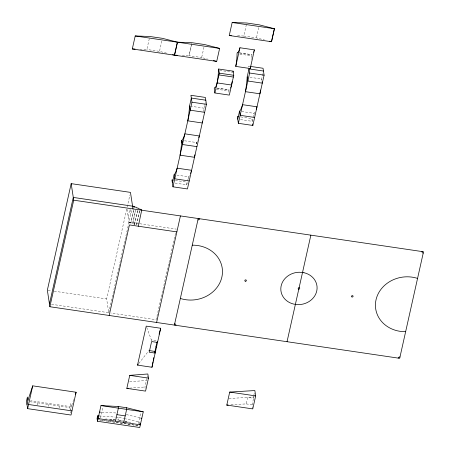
<?xml version="1.0" encoding="UTF-8"?>
<svg xmlns="http://www.w3.org/2000/svg" width="450" height="450" viewBox="0 0 450 450"><rect width="100%" height="100%" fill="white"/><g stroke="black" fill="none" stroke-linecap="round" stroke-linejoin="round"><path stroke-width="0.34" stroke-dasharray="2.25 1.69" d="M139.939 49.236L146.874 49.489L149.625 37.148M70.189 409.584L69.885 407.599L70.813 403.442L71.319 406.749L70.521 410.316M161.792 41.062L159.502 51.351L159.756 53.004M51.519 304.279L108.748 312.716L106.639 298.929L126.894 208.361L129.257 223.808M127.192 207.028L129.87 195.047M128.16 216.636L129.797 209.312M108.748 312.716L131.833 209.498M133.611 209.762L130.866 222.964L133.847 209.649M139.5 210.87L136.373 224.854L134.589 224.595L134.505 224.044L132.727 223.779L132.643 223.228L135.472 210.578M132.727 223.779L135.709 210.459M134.505 224.044L137.931 208.727M134.589 224.595L137.722 210.611M136.603 224.741L139.731 210.757M100.44 418.056L102.915 407.008M191.779 43.363L189.028 55.704L201.651 57.538L201.909 59.22M191.475 44.758L189.028 55.704L182.093 55.451M109.406 419.377L118.328 420.013L118.924 417.347L123.666 418.416M203.946 47.278L201.656 57.566L207.54 59.068M175.511 233.263L156.178 319.714L110.807 313.02M204.609 105.519L204.013 108.18A24.289 3.656 -81.6 0 1 203.737 111.684M204.756 104.856L205.352 102.189M145.148 388.361L144.939 386.983L146.829 378.534M146.97 377.887L147.409 375.936M138.296 423.636L140.771 412.588M139.472 424.063L139.922 422.061L124.341 418.567M228.909 92.351L228.966 89.797A13.635 2.053 -81.6 0 0 229.489 89.91M237.578 35.803L243.821 36.028L246.572 23.687M251.488 57.555A13.14 1.98 -81.6 0 0 251.511 55.817L251.769 54.641A13.635 2.053 -81.6 0 0 252.501 54.579M258.744 27.602L256.449 37.89L256.702 39.549M262.862 73.688L261.669 79.014A24.289 3.656 -81.6 0 1 261.591 80.156M230.951 404.826L246.201 403.897L247.657 397.395L253.586 398.272L253.395 397.046L254.267 393.148M252.765 408.904L252.129 404.769L254.458 394.369M73.721 399.493L71.319 406.749L30.673 400.753M138.786 363.504L148.545 351.096M129.679 381.752L146.391 380.486M129.623 388.147L144.939 386.983M228.943 398.537L253.395 397.046M101.751 412.206L116.663 412.999M105.671 418.989L107.01 419.062M109.699 419.203L114.671 419.468M99.022 415.929L115.492 417.105M116.179 417.156L118.924 417.347M243.821 36.028L256.449 37.867L264.296 39.892M239.372 52.813L251.769 54.641M239.704 52.988L252.107 54.816M239.799 54.084L251.511 55.817M249.947 66.336L248.569 66.133L248.782 67.511M219.78 70.397L232.183 72.225M249.958 77.288L261.669 79.014L261.883 80.392M217.254 88.071L228.966 89.797M216.9 88.144L229.297 89.972M216.298 89.145L228.701 90.973M241.599 111.493L253.997 113.321A24.289 3.656 -81.6 0 0 254.931 112.123M190.237 106.149L204.013 108.18L204.221 109.564M240.767 116.933L251.786 118.558L252.529 123.379M240.497 119.587L252.208 121.314L253.997 113.321L254.211 114.699M184.556 140.782L196.341 142.493A24.289 3.656 -81.6 0 0 196.791 142.026M176.878 175.089L188.589 176.822A24.289 3.656 -81.6 0 0 189.523 175.624M175.359 180.428L186.384 182.053L187.014 186.188M175.095 183.083L186.806 184.809L188.589 176.822L188.91 178.886M128.942 222.143L139.084 223.639M139.776 223.74L176.434 229.146M129.088 222.705L132.643 223.228M48.038 290.284L51.486 290.796M54.242 291.201L106.639 298.929M146.722 327.437L151.352 339.902L156.623 340.678M246.201 403.897L252.129 404.769M29.874 401.698L69.885 407.599M119.346 420.109L123.48 420.716M98.601 419.799L111.735 421.734M112.427 421.836L138.803 425.728L98.601 419.816M118.328 420.013L124.425 421.38M125.1 421.532L127.811 422.139M126.27 414.54L139.607 417.786M124.813 421.043L130.815 422.499M166.691 53.184L159.502 51.351L146.874 49.489M196.341 142.493L196.549 143.871M196.476 143.888L196.268 142.509A24.289 3.656 -81.6 0 1 196.093 144.821M151.352 339.902L151.521 341.004M130.05 209.334L130.793 214.161M113.057 419.383L113.203 420.345M70.492 411.598L70.706 412.976M59.034 405.996L59.338 407.981M48.184 404.398L48.488 406.384M37.333 402.795L37.839 406.108M197.516 140.833A24.289 3.656 -81.6 0 1 197.269 141.294M251.449 58.517A13.14 1.98 -81.6 0 1 251.387 59.529"/><path stroke-width="0.67" d="M151.982 367.256L160.706 328.258L146.239 326.126L137.514 365.119L151.982 367.256L152.994 361.749M153.248 360.371L153.759 357.621M154.643 352.806L156.982 342.107M71.179 183.639L47.346 290.183L49.877 306.731L399.684 358.318L423.517 251.769L73.71 200.183L71.179 183.639L130.466 192.381L132.998 208.929M26.989 404.505L27.917 400.348L32.721 385.841L76.123 392.243L71.021 415.046L27.624 408.645L26.482 401.197L27.411 397.041L27.917 400.348M49.455 303.975L73.288 197.426L134.359 206.432L134.443 206.983M49.877 306.731L73.71 200.183M27.624 408.645L32.721 385.841M135.214 35.961L219.639 48.409L216.697 61.402L132.306 48.96L135.214 35.961L149.782 36.489L162.405 38.323L177.486 42.193L174.544 55.187L172.575 54.686M109.17 315.473L129.426 224.91L176.856 231.902M138.319 226.221L141.806 209.689L138.167 208.609L138.082 208.058L136.305 207.799L136.221 207.248L132.66 206.719M99.022 415.929L97.65 415.828L97.054 418.494L97.47 421.267L139.742 427.5L143.252 411.823L126.388 407.717L118.119 406.496L100.974 405.585L97.47 421.267M115.464 421.149L118.373 408.156L118.119 406.496M172.339 182.678L174.127 174.684A24.289 3.656 -81.6 0 0 177.143 168.165L191.61 170.303A24.289 3.656 -81.6 0 1 191.07 171.968M202.466 121.714A24.289 3.656 -81.6 0 1 202.264 122.974L187.796 120.842A24.289 3.656 -81.6 0 0 189.546 106.048L191.334 98.061L205.802 100.192M126.832 388.356L129.741 375.362L147.847 373.984L148.477 378.124L145.569 391.123L126.832 388.356L128.227 388.254M196.898 146.649L187.436 188.949L172.969 186.812L191.964 102.195L190.912 95.299L205.38 97.436L206.432 104.327L196.971 146.627L182.43 144.512L181.8 140.377A24.289 3.656 -81.6 0 1 180.051 155.171L194.513 157.303A24.289 3.656 -81.6 0 0 194.917 154.772M123.733 422.37L126.641 409.371L126.388 407.717M156.6 322.47L180.433 215.921M218.666 69.019L218.402 70.194A13.14 1.98 -81.6 0 1 217.119 82.907A13.635 2.053 -81.6 0 1 214.498 87.666L214.234 88.841L214.869 92.976L229.331 95.108L233.764 75.291L233.134 71.156L218.666 69.019L219.302 73.159L214.869 92.976M269.522 41.226L271.485 41.726L274.399 28.732L271.53 41.732L229.252 35.499L232.161 22.5L246.724 23.006L259.358 24.868L274.393 28.727M174.386 325.091L198.219 218.542M232.869 72.326L233.134 71.156M235.755 66.392L239.929 47.751L254.391 49.883L250.222 68.529L235.755 66.392A13.14 1.98 -81.6 0 0 237.043 53.679L237.302 52.509A13.635 2.053 -81.6 0 0 239.929 47.751M237.746 119.183L239.529 111.189A24.289 3.656 -81.6 0 0 242.55 104.67L257.012 106.802A24.289 3.656 -81.6 0 1 256.213 109.221M260.511 90.006A24.289 3.656 -81.6 0 1 259.92 93.802L245.453 91.671A24.289 3.656 -81.6 0 0 247.208 76.883L248.991 68.889L263.458 71.021M250.639 66.437L263.036 68.265L264.094 75.161L252.844 125.449L238.376 123.317L249.626 73.024L248.991 68.889M226.794 405.079L229.703 392.079L254.852 390.549L255.667 395.904L252.765 408.904L226.794 405.079L228.178 404.994M287.038 341.707L298.794 289.125M299.109 287.741L310.866 235.159M159.081 334.187L160.706 328.258M75.465 394.223L76.123 392.243M422.027 251.584L422.038 251.556A1.513 1.344 -8.7 0 0 422.882 253.013L423.219 253.097M137.514 365.119L138.364 364.044M197.921 219.876L198.304 219.887A1.513 1.344 -8.7 0 0 199.699 218.773M229.252 35.499L231.334 35.572M132.306 48.96L135.079 49.061M177.232 55.277L174.459 55.176L177.368 42.176L191.936 42.705L204.559 44.539L219.639 48.409M99.523 412.088L100.637 412.144M97.65 415.828L98.072 418.584L99.186 418.646M216.697 61.402L213.418 60.57M232.161 22.5L274.433 28.732M249.626 73.024L264.094 75.161M219.302 73.159L233.764 75.291M218.908 74.914L233.376 77.051M217.119 82.907L231.587 85.039A13.14 1.98 -81.6 0 0 232.144 81.619M191.964 102.195L206.432 104.327M254.632 117.461L240.165 115.324L239.529 111.189M238.703 116.623L237.324 116.421L238.376 123.317M204.643 112.32L190.181 110.188L189.546 106.048M189.225 180.956L174.757 178.824L174.127 174.684M173.295 180.124L171.917 179.921L172.969 186.812M148.967 350.556L154.896 351.428L155.149 353.081L149.22 352.209L151.605 341.556L157.534 342.428L157.365 341.325M129.741 375.362L148.477 378.124M229.703 392.079L255.667 395.904M100.974 405.585L143.252 411.823M116.916 414.652L125.19 415.873M28.552 404.488L71.949 410.884M98.072 418.584L140.344 424.822L140.13 423.444M140.704 418.056L141.795 418.32M139.247 424.553L140.344 424.822M262.091 81.771L262.305 83.149L247.838 81.017L247.208 76.883M252.63 124.071L252.844 125.449M182.503 144.495L181.873 140.355A24.289 3.656 -81.6 0 0 184.888 133.841L199.356 135.973A24.289 3.656 -81.6 0 1 198.821 137.638M156.088 346.101L156.341 347.754M190.806 172.721A24.289 3.656 -81.6 0 1 190.541 173.419M231.587 85.039A13.635 2.053 -81.6 0 1 231.092 86.721M230.844 87.446A13.635 2.053 -81.6 0 1 230.602 88.087M254.391 49.883A13.635 2.053 -81.6 0 1 254.149 50.754M253.901 51.559A13.635 2.053 -81.6 0 1 253.654 52.284M250.611 66.257A13.14 1.98 -81.6 0 1 250.222 68.529M398.205 358.099A1.513 1.344 -8.7 0 1 399.983 356.985M174.684 323.758A1.513 1.344 -8.7 0 1 175.871 325.311M405.641 331.684A30.814 27.36 -8.7 0 1 376.026 299.796A30.814 27.36 -8.7 0 1 417.561 278.409M192.263 245.183A30.814 27.36 -8.7 0 1 221.878 277.065A30.814 27.36 -8.7 0 1 180.343 298.457M303.919 272.706L299.233 272.239A18.186 16.144 -8.7 0 0 281.002 286.644A18.186 16.144 -8.7 0 0 293.985 304.155L298.671 304.622A18.186 16.144 -8.7 0 0 316.901 290.222A18.186 16.144 -8.7 0 0 303.919 272.706M298.603 289.069A0.787 0.698 -8.7 0 0 299.739 288.36A0.787 0.698 -8.7 0 0 298.519 287.859A0.787 0.698 -8.7 0 0 298.603 289.069M351.962 296.938A0.787 0.698 -8.7 0 0 353.098 296.229A0.787 0.698 -8.7 0 0 351.877 295.729A0.787 0.698 -8.7 0 0 351.962 296.938M245.244 281.199A0.787 0.698 -8.7 0 0 246.375 280.491A0.787 0.698 -8.7 0 0 245.154 279.99A0.787 0.698 -8.7 0 0 245.244 281.199"/></g></svg>
